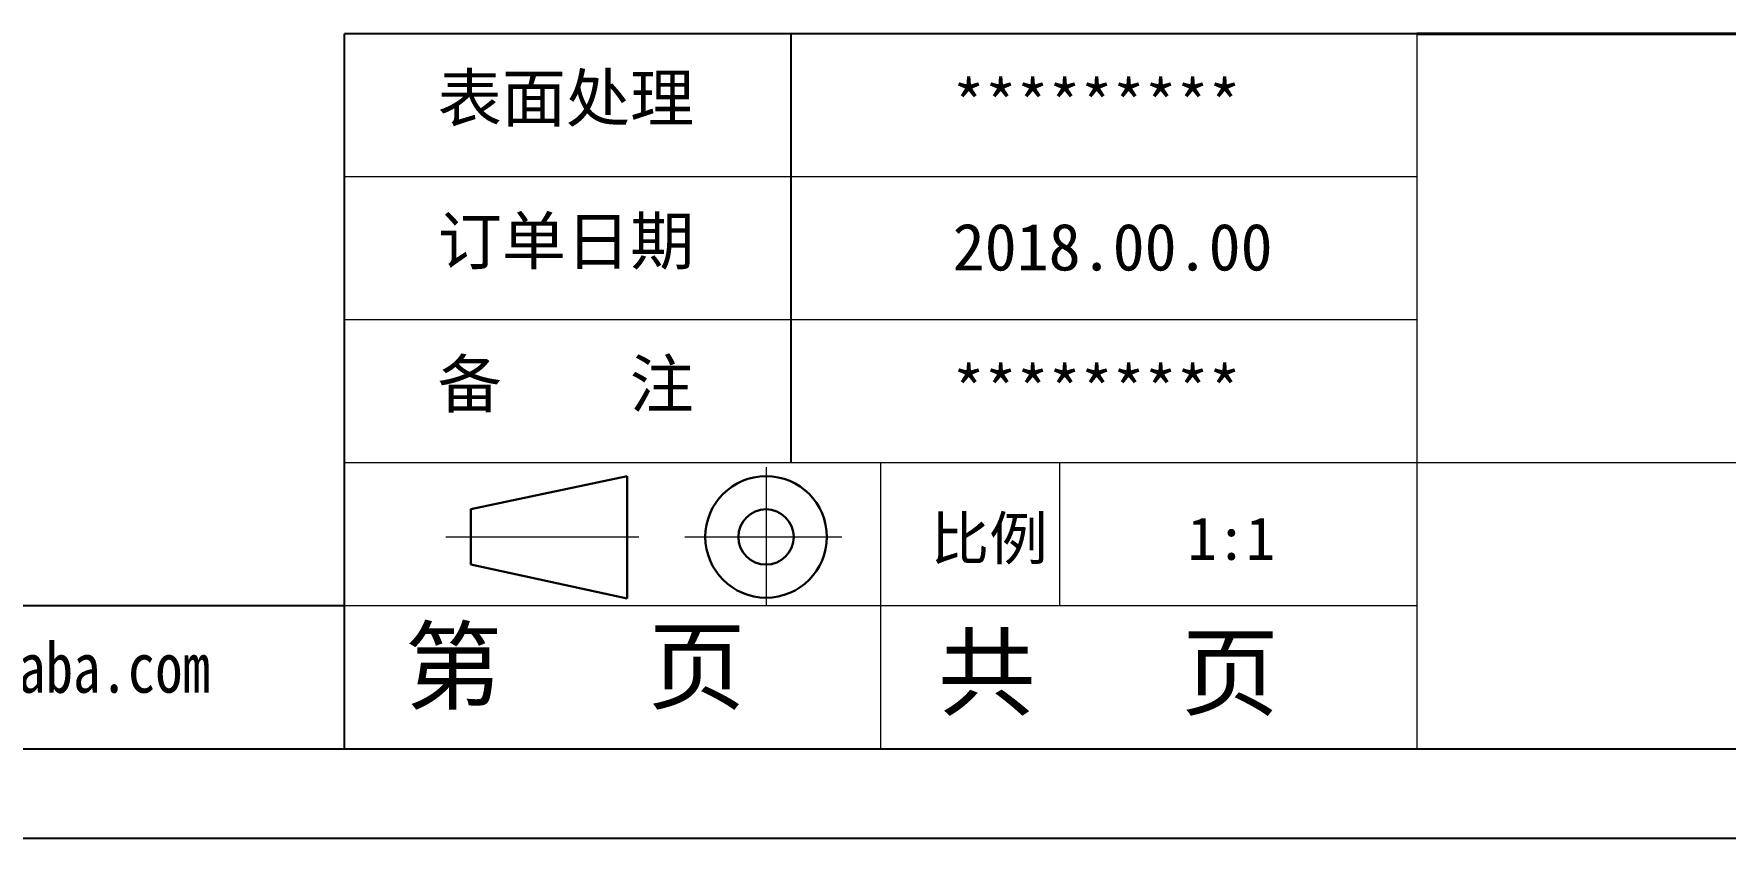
# Model space of a CAD drawing. Header units: inches. Extents: x 1813 to 4686, y 284 to 889.
# Drawn here: x 2085 to 2357.6, y 284.3 to 413.9 of the extents above; entities that cross this region are included whole.
import ezdxf

# ---------------------------------------------------------------- set-up
doc = ezdxf.new("R2010")
doc.units = ezdxf.units.IN
doc.header["$LTSCALE"] = 15
doc.linetypes.add('CENTER2', pattern=[28.575, 19.05, -3.175, 3.175, -3.175])
doc.layers.add('文字', color=81, linetype='Continuous')
for name, color, linetype, lineweight in [('粗实线', 7, 'Continuous', 30), ('细实线', 3, 'Continuous', 9), ('细点划线', 2, 'CENTER2', 9)]:
    doc.layers.add(name, color=color, linetype=linetype, lineweight=lineweight)
doc.styles.get("Standard").update_dxf_attribs({"font": 'txt', "bigfont": 'gbcbig.shx'})
doc.styles.add('宋体', font='', dxfattribs={"width": 0.8, "height": 3.5})
doc.styles.get('宋体').set_extended_font_data('SimSun')

msp = doc.modelspace()

# ---------------------------------------------------------------- linework, layer by layer
for p, q in [((2307.879, 413.882), (2135.079, 413.882)), ((2135.079, 298.682), (2135.079, 413.882)), ((2207.079, 344.762), (2207.079, 413.882)), ((2135.079, 321.722), (1841.319, 321.722)), ((1841.319, 298.682), (2653.479, 298.682)), ((1812.519, 284.282), (2667.879, 284.282))]:
    msp.add_line(p, q)
at = {"layer": '粗实线', "color": 7, "lineweight": 40}
msp.add_line((2653.479, 413.882), (2307.879, 413.882), dxfattribs=at)
at = {"layer": '粗实线', "color": 7}
for p, q in [((2180.615, 342.606), (2155.44, 337.27)), ((2180.615, 342.606), (2180.615, 322.876)), ((2155.44, 337.27), (2155.44, 328.367)), ((2155.44, 328.367), (2180.615, 322.876))]:
    msp.add_line(p, q, dxfattribs=at)
for radius in [9.787, 4.452]:
    msp.add_circle((2203.021, 332.819), radius, dxfattribs=at)
at = {"layer": '细实线', "color": 7}
for p, q in [((2307.879, 413.882), (2307.879, 298.682)), ((2307.879, 390.842), (2135.079, 390.842)), ((2307.879, 367.802), (2135.079, 367.802)), ((2653.479, 344.762), (2135.079, 344.762)), ((2221.479, 344.762), (2221.479, 298.682)), ((2250.279, 344.762), (2250.279, 321.722)), ((2307.879, 321.722), (2135.079, 321.722))]:
    msp.add_line(p, q, dxfattribs=at)
at = {"layer": '细点划线', "color": 7}
for p, q in [((2203.021, 344.085), (2203.021, 321.722)), ((2151.427, 332.819), (2182.543, 332.819)), ((2189.931, 332.819), (2215.227, 332.819))]:
    msp.add_line(p, q, dxfattribs=at)

# ---------------------------------------------------------------- texts
at = {"char_height": 7.5771, "width": 4306.44342, "attachment_point": 1}
for s, insert in [('{\\fSimHei|b0|i0|c134|p49;表面处理}', (2150.106, 407.343)), ('{\\fSimHei|b0|i0|c134|p49;*********}', (2233.095, 406.369)), ('{\\fSimHei|b0|i0|c134|p49;订单日期}', (2150.106, 384.303)), ('{\\fSimHei|b0|i0|c134|p49;2018.00.00}', (2233.095, 383.329)), ('{\\fSimHei|b0|i0|c134|p49;备    注}', (2150.106, 361.263)), ('{\\fSimHei|b0|i0|c134|p49;*********}', (2233.095, 360.289))]:
    msp.add_mtext(s, dxfattribs=dict(at, insert=insert))
at = {"layer": '文字', "color": 0, "insert": (2007.499, 315.836), "char_height": 8.11008, "width": 142.48633, "attachment_point": 1, "style": '宋体'}
msp.add_mtext('www.szomk.en.alibaba.com', dxfattribs=at)
at = {"layer": '细实线', "color": 7, "attachment_point": 1}
for s, insert, char_height, width in [('{\\fSimSun|b0|i0|c134|p54;比例}', (2229.543, 336.036), 6.912, 30.34153), ('{\\fSimSun|b0|i0|c134|p54;1:1}', (2270.944, 336.036), 6.912, 30.34153), ('{\\fSimSun|b0|i0|c134|p54;第   页}', (2144.773, 317.761), 11.52, 86.4), ('{\\fSimSun|b0|i0|c134|p54; 共   页}', (2222.889, 316.783), 11.52, 86.4)]:
    msp.add_mtext(s, dxfattribs=dict(at, insert=insert, char_height=char_height, width=width))

doc.saveas('drawing.dxf')
